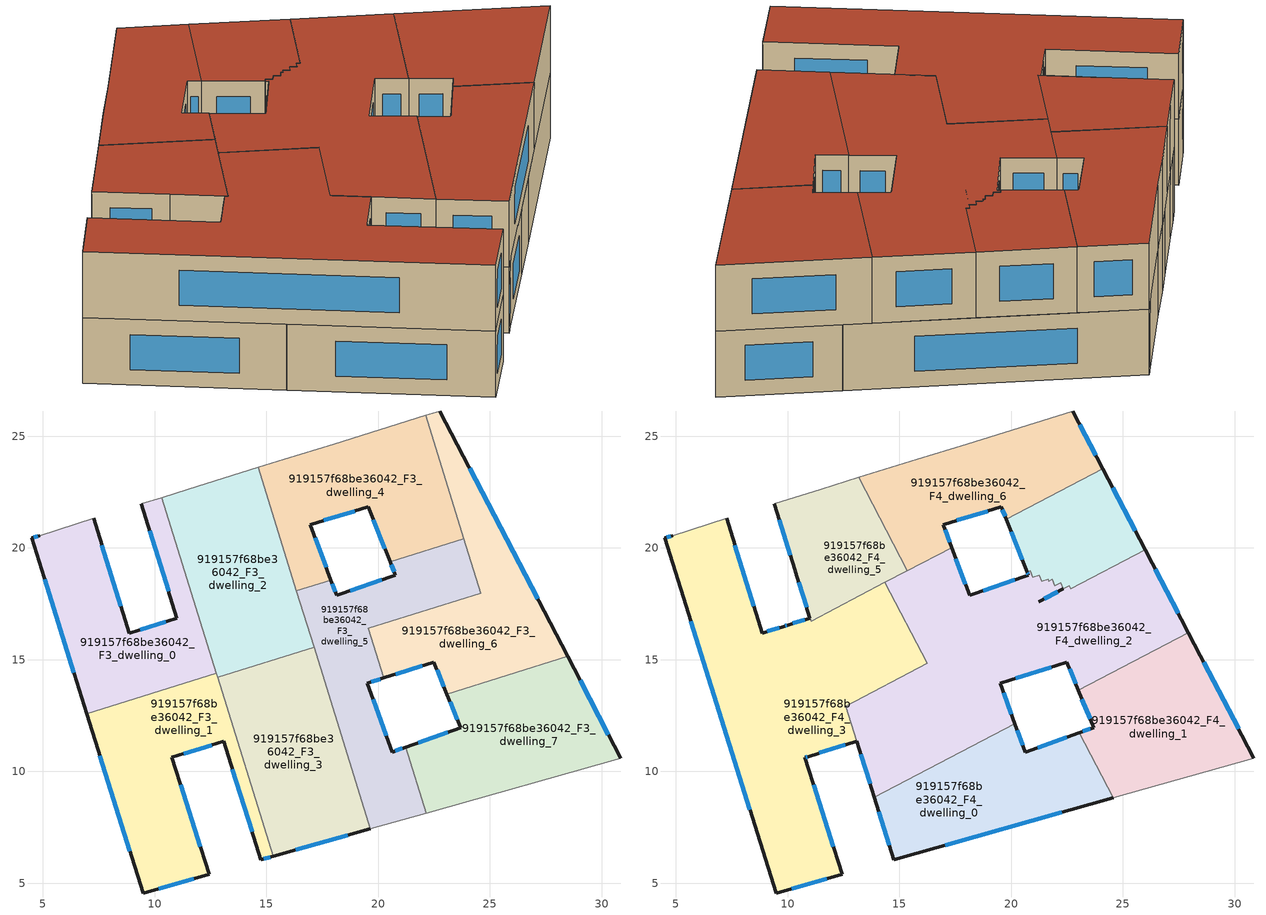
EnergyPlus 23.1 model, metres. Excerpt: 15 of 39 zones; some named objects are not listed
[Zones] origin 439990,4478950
919157f68be36042_F3_dwelling_0
 floor to 919157f68be36042_F2_dwelling_0 (EU_floor_Construction): 10.32,22.25 12.76,14.39 6.97,12.59 4.5,20.44 4.87,20.55 7.27,21.32 8.87,16.19 11,16.86 9.41,21.97 z9
 wall outside (EU_wall_Construction): 9.41,21.97 11,16.86 8.87,16.19 7.27,21.32 / 4.87,20.55 4.5,20.44 6.97,12.59 z9:12
 wall adiabatic (EU_wall_Construction): 7.27,21.32 4.87,20.55 / 10.32,22.25 9.41,21.97 z9:12
 wall to 919157f68be36042_F3_dwelling_1 (EU_wall_Construction): 6.97,12.59 12.76,14.39 z9:12
 wall to 919157f68be36042_F3_dwelling_2 (EU_wall_Construction): 12.76,14.39 10.32,22.25 z9:12
 window (EU_Window_Construction): 8.49,17.39 7.65,20.12 / 10.5,16.7 9.37,16.35 / 9.79,20.77 10.63,18.06 / 5.08,18.6 6.39,14.43 / 4.78,20.53 4.59,20.47 z9.7:11.3
919157f68be36042_F3_dwelling_1
 floor to 919157f68be36042_F2_dwelling_1 (EU_floor_Construction): 12.76,14.39 15.31,6.21 14.75,6.05 13.09,11.35 10.77,10.62 12.44,5.41 9.49,4.56 6.97,12.59 z9
 wall outside (EU_wall_Construction): 6.97,12.59 9.49,4.56 12.44,5.41 10.77,10.62 13.09,11.35 14.75,6.05 15.31,6.21 z9:12
 wall to 919157f68be36042_F3_dwelling_3 (EU_wall_Construction): 15.31,6.21 12.82,14.21 z9:12
 wall to 919157f68be36042_F3_dwelling_2 (EU_wall_Construction): 12.82,14.21 12.76,14.39 z9:12
 window (EU_Window_Construction): 7.56,10.71 8.9,6.44 / 14.88,6.09 15.18,6.17 / 13.48,10.11 14.36,7.29 / 11.32,10.79 12.55,11.18 / 12.05,6.63 11.16,9.4 / 10.18,4.76 11.75,5.21 z9.7:11.3
919157f68be36042_F3_dwelling_2
 floor to 919157f68be36042_F2_dwelling_2 (EU_floor_Construction): 14.63,23.61 17.13,15.55 12.82,14.21 10.32,22.25 11.51,22.63 z9
 wall adiabatic (EU_wall_Construction): 14.63,23.61 11.51,22.63 10.32,22.25 z9:12
 wall to 919157f68be36042_F3_dwelling_3 (EU_wall_Construction): 12.82,14.21 17.13,15.55 z9:12
 wall to 919157f68be36042_F3_dwelling_4 (EU_wall_Construction): 16.34,18.08 14.63,23.61 z9:12
 wall to 919157f68be36042_F3_dwelling_5 (EU_wall_Construction): 17.13,15.55 16.34,18.08 z9:12
919157f68be36042_F3_dwelling_3
 floor to 919157f68be36042_F2_dwelling_3 (EU_floor_Construction): 17.13,15.55 19.66,7.43 15.31,6.21 12.82,14.21 z9
 wall outside (EU_wall_Construction): 15.31,6.21 19.66,7.43 z9:12
 wall to 919157f68be36042_F3_dwelling_5 (EU_wall_Construction): 19.66,7.43 17.13,15.55 z9:12
 window (EU_Window_Construction): 16.32,6.5 18.64,7.15 z9.7:11.3
919157f68be36042_F3_dwelling_4
 floor to 919157f68be36042_F2_dwelling_4 (EU_floor_Construction): 22.12,25.93 23.84,20.42 20.53,19.39 19.56,21.83 16.97,21.04 17.89,18.56 16.34,18.08 14.63,23.61 15.8,23.97 18.02,24.64 z9
 wall outside (EU_wall_Construction): 17.89,18.56 16.97,21.04 19.56,21.83 20.53,19.39 z9:12
 wall to 919157f68be36042_F3_dwelling_5 (EU_wall_Construction): 20.53,19.39 23.84,20.42 / 16.34,18.08 17.89,18.56 z9:12
 wall adiabatic (EU_wall_Construction): 22.12,25.93 18.02,24.64 15.8,23.97 14.63,23.61 z9:12
 wall to 919157f68be36042_F3_dwelling_6 (EU_wall_Construction): 23.84,20.42 22.12,25.93 z9:12
 window (EU_Window_Construction): 19.79,21.26 20.31,19.96 / 17.58,21.23 18.96,21.65 / 17.67,19.14 17.18,20.46 z9.7:11.3
919157f68be36042_F3_dwelling_5
 floor to 919157f68be36042_F2_dwelling_5 (EU_floor_Construction): 23.84,20.42 24.6,17.98 19.57,16.42 20.26,14.19 19.52,13.95 20.63,10.87 21.23,11.08 22.14,8.13 19.66,7.43 16.34,18.08 17.89,18.56 18.14,17.88 20.78,18.78 20.53,19.39 z9
 wall outside (EU_wall_Construction): 20.53,19.39 20.78,18.78 18.14,17.88 17.89,18.56 / 21.23,11.08 20.63,10.87 19.52,13.95 20.26,14.19 z9:12
 wall to 919157f68be36042_F3_dwelling_6 (EU_wall_Construction): 20.26,14.19 19.57,16.42 24.6,17.98 23.84,20.41 z9:12
 wall to 919157f68be36042_F3_dwelling_7 (EU_wall_Construction): 22.14,8.13 21.23,11.08 z9:12
 wall adiabatic (EU_wall_Construction): 19.66,7.43 22.14,8.13 z9:12
 window (EU_Window_Construction): 18.08,18.04 17.95,18.4 / 20.16,18.57 18.76,18.09 / 20.59,19.25 20.72,18.92 / 19.69,14.01 20.09,14.13 / 20.37,11.59 19.78,13.23 / 21.09,11.03 20.77,10.92 z9.7:11.3
919157f68be36042_F3_dwelling_6
 floor to 919157f68be36042_F2_dwelling_6 (EU_floor_Construction): 22.75,26.12 28.48,15.14 23.08,13.46 22.5,14.89 20.26,14.19 19.57,16.42 24.6,17.98 22.12,25.93 z9
 wall outside (EU_wall_Construction): 28.48,15.14 22.75,26.12 / 20.26,14.19 22.5,14.89 23.08,13.46 z9:12
 wall adiabatic (EU_wall_Construction): 22.75,26.12 22.12,25.93 z9:12
 wall to 919157f68be36042_F3_dwelling_7 (EU_wall_Construction): 23.08,13.46 28.48,15.14 z9:12
 window (EU_Window_Construction): 27.14,17.72 24.09,23.55 / 22.64,14.56 22.94,13.8 / 20.79,14.35 21.98,14.73 z9.7:11.3
919157f68be36042_F3_dwelling_7
 floor to 919157f68be36042_F2_dwelling_7 (EU_floor_Construction): 28.48,15.14 30.86,10.59 22.14,8.13 21.23,11.08 23.69,11.96 23.08,13.46 z9
 wall outside (EU_wall_Construction): 23.08,13.46 23.69,11.96 21.23,11.08 / 30.86,10.59 28.48,15.14 z9:12
 wall adiabatic (EU_wall_Construction): 22.14,8.13 30.86,10.59 z9:12
 window (EU_Window_Construction): 23.11,11.76 21.8,11.29 / 23.22,13.11 23.55,12.32 / 30.3,11.65 29.04,14.08 z9.7:11.3
919157f68be36042_F4_dwelling_0
 floor to 919157f68be36042_F3_dwelling_3 (EU_floor_Construction): 18.47,11.26 19.66,7.43 15.31,6.21 14.4,9.13 z12
 floor to 919157f68be36042_F3_dwelling_5 (EU_floor_Construction): 21.23,11.08 22.14,8.13 19.66,7.43 18.47,11.26 20.17,12.14 20.63,10.87 z12
 floor to 919157f68be36042_F3_dwelling_1 (EU_floor_Construction): 14.4,9.13 15.31,6.21 14.75,6.05 13.87,8.86 z12
 floor to 919157f68be36042_F3_dwelling_7 (EU_floor_Construction): 23.05,11.74 24.57,8.82 22.14,8.13 21.23,11.08 z12
 wall outside (EU_wall_Construction): 23.05,11.74 20.63,10.87 20.17,12.14 / 13.87,8.86 14.75,6.05 24.57,8.82 z12:15
 wall to 919157f68be36042_F4_dwelling_1 (EU_wall_Construction): 24.57,8.82 23.05,11.74 z12:15
 wall to 919157f68be36042_F4_dwelling_2 (EU_wall_Construction): 20.17,12.14 13.87,8.86 z12:15
 window (EU_Window_Construction): 20.52,11.17 20.28,11.85 / 22.48,11.53 21.2,11.07 / 17.05,6.7 22.27,8.17 / 14.08,8.2 14.54,6.71 z12.7:14.3
 roof outside (EU_roof_Construction): 24.57,8.82 23.05,11.74 20.63,10.87 20.17,12.14 13.87,8.86 14.75,6.05 z15
919157f68be36042_F4_dwelling_1
 floor to 919157f68be36042_F3_dwelling_7 (EU_floor_Construction): 28.48,15.14 30.86,10.59 24.57,8.82 23.05,11.74 23.69,11.96 23.08,13.46 z12
 floor to 919157f68be36042_F3_dwelling_6 (EU_floor_Construction): 27.93,16.2 28.48,15.14 23.08,13.46 23.01,13.63 z12
 wall outside (EU_wall_Construction): 23.01,13.63 23.69,11.96 23.05,11.74 / 30.86,10.59 27.93,16.2 z12:15
 wall to 919157f68be36042_F4_dwelling_2 (EU_wall_Construction): 27.93,16.2 23.01,13.63 z12:15
 wall adiabatic (EU_wall_Construction): 24.57,8.82 30.86,10.59 z12:15
 window (EU_Window_Construction): 23.17,13.24 23.53,12.35 / 30.17,11.9 28.62,14.88 / 23.54,11.91 23.2,11.79 z12.7:14.3
 roof outside (EU_roof_Construction): 30.86,10.59 27.93,16.2 23.01,13.63 23.69,11.96 23.05,11.74 24.57,8.82 z15
919157f68be36042_F4_dwelling_2
 floor to 919157f68be36042_F3_dwelling_6 (EU_floor_Construction): 25.99,19.92 27.93,16.2 23.01,13.63 22.5,14.89 20.26,14.19 19.57,16.42 24.6,17.98 24.27,19.02 z12
 floor to 919157f68be36042_F3_dwelling_3 (EU_floor_Construction): 17.13,15.55 18.47,11.26 14.4,9.13 13.13,13.2 16.25,14.83 16.05,15.21 z12
 floor to 919157f68be36042_F3_dwelling_4 (EU_floor_Construction): 17.35,20.02 17.89,18.56 16.34,18.08 15.97,19.3 z12
 floor to 919157f68be36042_F3_dwelling_1 (EU_floor_Construction): 13.13,13.2 14.4,9.13 13.87,8.86 12.6,12.92 z12
 floor to 919157f68be36042_F3_dwelling_5 (EU_floor_Construction): 24.27,19.02 24.6,17.98 19.57,16.42 20.26,14.19 19.52,13.95 20.17,12.14 18.47,11.26 16.34,18.08 17.89,18.56 18.14,17.88 20.78,18.78 20.72,18.92 20.86,18.97 20.97,18.69 21.26,18.79 21.37,18.51 21.65,18.61 21.69,18.52 21.83,18.59 21.95,18.31 22.22,18.45 22.33,18.18 21.23,17.6 22.6,18.32 22.66,18.18 z12
 floor to 919157f68be36042_F3_dwelling_2 (EU_floor_Construction): 15.97,19.3 17.13,15.55 16.05,15.21 14.36,18.46 z12
 wall outside (EU_wall_Construction): 20.78,18.78 18.14,17.88 17.35,20.02 / 20.78,18.78 20.72,18.92 / 27.93,16.2 25.99,19.92 / 20.17,12.14 19.52,13.95 22.5,14.89 23.01,13.63 / 13.09,11.35 13.87,8.86 z12:15; 12.61,12.93,15 12.61,12.93,12 12.6,12.92,12
 wall to 919157f68be36042_F4_dwelling_3 (EU_wall_Construction): 14.36,18.46 16.25,14.83 12.61,12.93 / 12.6,12.92 13.09,11.35 z12:15
 wall to 919157f68be36042_F4_dwelling_4 (EU_wall_Construction): 25.99,19.92 22.66,18.18 22.6,18.32 22.33,18.18 22.22,18.45 21.95,18.31 21.83,18.59 21.69,18.52 21.65,18.61 21.37,18.51 21.26,18.79 20.97,18.69 20.86,18.97 20.72,18.92 z12:15
 wall to 919157f68be36042_F4_dwelling_6 (EU_wall_Construction): 17.35,20.02 15.36,18.98 z12:15
 wall to 919157f68be36042_F4_dwelling_5 (EU_wall_Construction): 15.36,18.98 14.36,18.46 z12:15
 window (EU_Window_Construction): 17.95,18.38 17.53,19.52 / 20.16,18.57 18.76,18.09 / 20.76,18.81 20.73,18.89 / 27.48,17.07 26.45,19.05 / 22.62,14.6 22.89,13.93 / 20.21,14.17 21.8,14.67 / 20.02,12.57 19.67,13.53 / 13.28,10.77 13.69,9.44 z12.7:14.3
 roof outside (EU_roof_Construction): 23.01,13.63 27.93,16.2 25.99,19.92 22.66,18.18 22.6,18.32 22.33,18.18 22.22,18.45 21.95,18.31 21.83,18.59 21.69,18.52 21.65,18.61 21.37,18.51 21.26,18.79 20.97,18.69 20.86,18.97 20.72,18.92 20.78,18.78 18.14,17.88 17.35,20.02 14.36,18.46 16.25,14.83 12.61,12.93 13.87,8.86 20.17,12.14 19.52,13.95 22.5,14.89 z15
919157f68be36042_F4_dwelling_3
 floor to 919157f68be36042_F3_dwelling_0 (EU_floor_Construction): 10.35,18.97 11.05,16.73 11.9,17.17 12.76,14.39 6.97,12.59 4.5,20.44 4.87,20.55 7.27,21.32 8.87,16.19 9.87,16.5 9.93,16.53 11,16.86 z12
 floor to 919157f68be36042_F3_dwelling_1 (EU_floor_Construction): 12.76,14.39 13.13,13.2 12.6,12.92 13.09,11.35 10.77,10.62 12.44,5.41 9.49,4.56 6.97,12.59 z12
 floor to 919157f68be36042_F3_dwelling_2 (EU_floor_Construction): 14.36,18.46 16.05,15.21 12.82,14.21 11.9,17.17 z12
 floor to 919157f68be36042_F3_dwelling_3 (EU_floor_Construction): 16.05,15.21 16.25,14.83 13.13,13.2 12.82,14.21 z12
 wall outside (EU_wall_Construction): 4.87,20.55 4.5,20.44 9.49,4.56 12.44,5.41 10.77,10.62 10.91,10.67 13.09,11.35 / 11,16.86 10,16.55 9.87,16.5 8.87,16.19 7.27,21.32 / 11,16.86 10.35,18.97 z12:15; 12.61,12.93,15 12.6,12.92,12 12.61,12.93,12
 wall adiabatic (EU_wall_Construction): 7.27,21.32 4.87,20.55 z12:15
 wall to 919157f68be36042_F4_dwelling_5 (EU_wall_Construction): 14.36,18.46 11.05,16.73 10.35,18.97 z12:15
 window (EU_Window_Construction): 10.18,4.76 11.75,5.21 / 5.67,16.73 8.32,8.28 / 4.78,20.53 4.59,20.47 / 8.49,17.39 7.65,20.12 / 9.63,16.43 9.1,16.26 / 9.97,16.54 9.9,16.51 / 10.77,16.79 10.23,16.62 / 10.85,17.35 10.5,18.47 / 11.43,10.83 12.58,11.19 / 10.81,10.64 10.88,10.66 / 12.05,6.63 11.16,9.4 z12.7:14.3
 roof outside (EU_roof_Construction): 12.44,5.41 10.77,10.62 10.91,10.67 13.09,11.35 12.6,12.92 16.25,14.83 14.36,18.46 11.05,16.73 10.35,18.97 11,16.86 10,16.55 9.87,16.5 8.87,16.19 7.27,21.32 4.87,20.55 4.5,20.44 9.49,4.56 z15
919157f68be36042_F4_dwelling_4
 floor to 919157f68be36042_F3_dwelling_6 (EU_floor_Construction): 24.1,23.54 25.99,19.92 24.27,19.02 23.04,22.99 z12
 floor to 919157f68be36042_F3_dwelling_4 (EU_floor_Construction): 23.04,22.99 23.84,20.41 20.53,19.39 19.78,21.29 z12
 floor to 919157f68be36042_F3_dwelling_5 (EU_floor_Construction): 23.84,20.41 24.27,19.02 22.66,18.18 22.6,18.32 21.23,17.6 22.33,18.18 22.22,18.45 21.95,18.31 21.83,18.59 21.69,18.52 21.65,18.61 21.37,18.51 21.26,18.79 20.97,18.69 20.86,18.97 20.72,18.92 20.53,19.39 z12
 wall outside (EU_wall_Construction): 19.78,21.29 20.72,18.92 / 25.99,19.92 24.1,23.54 / 21.23,17.6 22.33,18.18 / 21.23,17.6 22.33,18.18 z12:15
 wall to 919157f68be36042_F4_dwelling_6 (EU_wall_Construction): 24.1,23.54 19.78,21.29 z12:15
 window (EU_Window_Construction): 20,20.73 20.5,19.47 / 25.55,20.77 24.54,22.69 / 21.49,17.74 22.08,18.04 / 21.49,17.74 22.08,18.04 z12.7:14.3
 roof outside (EU_roof_Construction): 25.99,19.92 24.1,23.54 19.78,21.29 20.72,18.92 20.86,18.97 20.97,18.69 21.26,18.79 21.37,18.51 21.65,18.61 21.69,18.52 21.83,18.59 21.95,18.31 22.22,18.45 22.33,18.18 21.23,17.6 22.6,18.32 22.66,18.18 z15
919157f68be36042_F4_dwelling_5
 floor to 919157f68be36042_F3_dwelling_2 (EU_floor_Construction): 13.18,23.15 15.36,18.98 11.9,17.17 10.32,22.25 11.51,22.63 z12
 floor to 919157f68be36042_F3_dwelling_0 (EU_floor_Construction): 10.32,22.25 11.9,17.17 11.05,16.73 10.35,18.97 10.39,18.83 9.41,21.97 z12
 wall outside (EU_wall_Construction): 9.41,21.97 10.34,18.97 z12:15
 wall adiabatic (EU_wall_Construction): 13.18,23.16 11.51,22.63 9.41,21.97 z12:15
 wall to 919157f68be36042_F4_dwelling_6 (EU_wall_Construction): 15.36,18.98 13.18,23.16 z12:15
 window (EU_Window_Construction): 9.63,21.27 10.13,19.67 z12.7:14.3
 roof outside (EU_roof_Construction): 15.36,18.98 13.18,23.16 11.51,22.63 9.41,21.97 10.34,18.97 11.05,16.73 z15
919157f68be36042_F4_dwelling_6
 floor to 919157f68be36042_F3_dwelling_4 (EU_floor_Construction): 22.13,25.93 23.04,22.99 19.78,21.29 19.56,21.83 16.97,21.04 17.35,20.02 15.97,19.3 14.63,23.61 15.8,23.97 18.02,24.64 z12
 floor to 919157f68be36042_F3_dwelling_2 (EU_floor_Construction): 14.63,23.61 15.97,19.3 15.36,18.98 13.18,23.15 z12
 floor to 919157f68be36042_F3_dwelling_6 (EU_floor_Construction): 22.75,26.12 24.1,23.54 23.04,22.99 22.13,25.93 z12
 wall outside (EU_wall_Construction): 24.1,23.54 22.75,26.12 / 17.35,20.02 16.97,21.04 19.56,21.83 19.78,21.29 z12:15
 wall adiabatic (EU_wall_Construction): 22.75,26.12 18.02,24.64 15.8,23.97 13.18,23.16 z12:15
 window (EU_Window_Construction): 23.78,24.15 23.07,25.52 / 19.61,21.71 19.73,21.41 / 17.58,21.23 18.96,21.65 / 17.26,20.26 17.06,20.8 z12.7:14.3
 roof outside (EU_roof_Construction): 24.1,23.54 22.75,26.12 18.02,24.64 15.8,23.97 13.18,23.16 15.36,18.98 17.35,20.02 16.97,21.04 19.56,21.83 19.78,21.29 z15
[Building]
EU S2 Campaign: North Axis=0; Terrain=City; Solar Distribution=FullExterior
[Site:Location]
Madrid: Latitude=40.5; Longitude=-3.5; Time Zone=1; Elevation=609
[SizingPeriod:WeatherFileDays]
AnnualSizingPeriod: Begin Month=1; Begin Day of Month=1; End Month=12; End Day of Month=31; Day of Week for Start Day=Monday; Use Weather File Daylight Saving Period=No; Use Weather File Rain and Snow Indicators=No
[MATERIAL]
EU_InternalMass_Material: Roughness=MediumRough; Thickness=0.1; Conductivity=1; Density=1800; Specific Heat=900; Thermal Absorptance=0.9; Solar Absorptance=0.7; Visible Absorptance=0.7
[MATERIAL:NOMASS] Roughness=MediumRough; Thermal Absorptance=0.9; Solar Absorptance=0.7; Visible Absorptance=0.7
Name | Thermal Resistance
EU_wall_NoMass | 0.419739
EU_roof_NoMass | 0.352165
EU_floor_NoMass | 0.608284
[WINDOWMATERIAL:SIMPLEGLAZINGSYSTEM]
EU_Window_SimpleGlazing: UFactor=4.8352; Solar Heat Gain Coefficient=0.85; Visible Transmittance=0.85
[CONSTRUCTION]
EU_wall_Construction: EU_wall_NoMass
EU_roof_Construction: EU_roof_NoMass
EU_floor_Construction: EU_floor_NoMass
EU_InternalMass_Construction: EU_InternalMass_Material
EU_Window_Construction: EU_Window_SimpleGlazing
[ZONE] Type=1; Multiplier=1; Ceiling Height=autocalculate; Floor Area=autocalculate; Part of Total Floor Area=Yes
Name | Volume
919157f68be36042_F3_dwelling_0 | 114.308
919157f68be36042_F4_dwelling_0 | 104.551
919157f68be36042_F3_dwelling_1 | 114.315
919157f68be36042_F4_dwelling_1 | 104.561
919157f68be36042_F3_dwelling_2 | 114.316
919157f68be36042_F4_dwelling_2 | 234.656
919157f68be36042_F3_dwelling_3 | 114.3
919157f68be36042_F4_dwelling_3 | 239.163
919157f68be36042_F3_dwelling_4 | 114.312
919157f68be36042_F4_dwelling_4 | 58.864
919157f68be36042_F3_dwelling_5 | 114.302
919157f68be36042_F4_dwelling_5 | 66.9745
919157f68be36042_F3_dwelling_6 | 114.303
919157f68be36042_F4_dwelling_6 | 105.744
919157f68be36042_F3_dwelling_7 | 114.296
[INTERNALMASS] Construction=EU_InternalMass_Construction
Name | Zone or ZoneList | Surface Area
919157f68be36042_F3_dwelling_0_EU_InternalMass | 919157f68be36042_F3_dwelling_0 | 38.1031
919157f68be36042_F3_dwelling_1_EU_InternalMass | 919157f68be36042_F3_dwelling_1 | 38.1045
919157f68be36042_F3_dwelling_2_EU_InternalMass | 919157f68be36042_F3_dwelling_2 | 38.1059
919157f68be36042_F3_dwelling_3_EU_InternalMass | 919157f68be36042_F3_dwelling_3 | 38.1004
919157f68be36042_F3_dwelling_4_EU_InternalMass | 919157f68be36042_F3_dwelling_4 | 38.1023
919157f68be36042_F3_dwelling_5_EU_InternalMass | 919157f68be36042_F3_dwelling_5 | 38.105
919157f68be36042_F3_dwelling_6_EU_InternalMass | 919157f68be36042_F3_dwelling_6 | 38.1009
919157f68be36042_F3_dwelling_7_EU_InternalMass | 919157f68be36042_F3_dwelling_7 | 38.1018
919157f68be36042_F4_dwelling_0_EU_InternalMass | 919157f68be36042_F4_dwelling_0 | 34.8504
919157f68be36042_F4_dwelling_1_EU_InternalMass | 919157f68be36042_F4_dwelling_1 | 34.8535
919157f68be36042_F4_dwelling_2_EU_InternalMass | 919157f68be36042_F4_dwelling_2 | 78.2206
919157f68be36042_F4_dwelling_3_EU_InternalMass | 919157f68be36042_F4_dwelling_3 | 79.7267
919157f68be36042_F4_dwelling_4_EU_InternalMass | 919157f68be36042_F4_dwelling_4 | 19.6229
919157f68be36042_F4_dwelling_5_EU_InternalMass | 919157f68be36042_F4_dwelling_5 | 22.3167
919157f68be36042_F4_dwelling_6_EU_InternalMass | 919157f68be36042_F4_dwelling_6 | 35.2468
[OTHEREQUIPMENT] Fuel Type=Electricity; Design Level Calculation Method=Watts/Area; Power per Zone Floor Area=1; Fraction Latent=0; Fraction Radiant=0; Fraction Lost=0; Carbon Dioxide Generation Rate=0; EndUse Subcategory=EU_Step8_InternalGains
Name | Zone or ZoneList or Space or SpaceList | Schedule
EU_Step8_InternalGain_919157f68be36042_F3_dwelling_0_f000 | 919157f68be36042_F3_dwelling_0 | EU_Step8_GainSchedule_919157f68be36042_F3_dwelling_0_f000
EU_Step8_InternalGain_919157f68be36042_F3_dwelling_1_f000 | 919157f68be36042_F3_dwelling_1 | EU_Step8_GainSchedule_919157f68be36042_F3_dwelling_1_f000
EU_Step8_InternalGain_919157f68be36042_F3_dwelling_2_f000 | 919157f68be36042_F3_dwelling_2 | EU_Step8_GainSchedule_919157f68be36042_F3_dwelling_2_f000
EU_Step8_InternalGain_919157f68be36042_F3_dwelling_3_f000 | 919157f68be36042_F3_dwelling_3 | EU_Step8_GainSchedule_919157f68be36042_F3_dwelling_3_f000
EU_Step8_InternalGain_919157f68be36042_F3_dwelling_4_f000 | 919157f68be36042_F3_dwelling_4 | EU_Step8_GainSchedule_919157f68be36042_F3_dwelling_4_f000
EU_Step8_InternalGain_919157f68be36042_F3_dwelling_5_f000 | 919157f68be36042_F3_dwelling_5 | EU_Step8_GainSchedule_919157f68be36042_F3_dwelling_5_f000
EU_Step8_InternalGain_919157f68be36042_F3_dwelling_6_f000 | 919157f68be36042_F3_dwelling_6 | EU_Step8_GainSchedule_919157f68be36042_F3_dwelling_6_f000
EU_Step8_InternalGain_919157f68be36042_F3_dwelling_7_f000 | 919157f68be36042_F3_dwelling_7 | EU_Step8_GainSchedule_919157f68be36042_F3_dwelling_7_f000
EU_Step8_InternalGain_919157f68be36042_F4_dwelling_0_f000 | 919157f68be36042_F4_dwelling_0 | EU_Step8_GainSchedule_919157f68be36042_F4_dwelling_0_f000
EU_Step8_InternalGain_919157f68be36042_F4_dwelling_1_f000 | 919157f68be36042_F4_dwelling_1 | EU_Step8_GainSchedule_919157f68be36042_F4_dwelling_1_f000
EU_Step8_InternalGain_919157f68be36042_F4_dwelling_2_f000 | 919157f68be36042_F4_dwelling_2 | EU_Step8_GainSchedule_919157f68be36042_F4_dwelling_2_f000
EU_Step8_InternalGain_919157f68be36042_F4_dwelling_3_f000 | 919157f68be36042_F4_dwelling_3 | EU_Step8_GainSchedule_919157f68be36042_F4_dwelling_3_f000
EU_Step8_InternalGain_919157f68be36042_F4_dwelling_4_f000 | 919157f68be36042_F4_dwelling_4 | EU_Step8_GainSchedule_919157f68be36042_F4_dwelling_4_f000
EU_Step8_InternalGain_919157f68be36042_F4_dwelling_5_f000 | 919157f68be36042_F4_dwelling_5 | EU_Step8_GainSchedule_919157f68be36042_F4_dwelling_5_f000
EU_Step8_InternalGain_919157f68be36042_F4_dwelling_6_f000 | 919157f68be36042_F4_dwelling_6 | EU_Step8_GainSchedule_919157f68be36042_F4_dwelling_6_f000
[ZONEVENTILATION:DESIGNFLOWRATE] Schedule=EU_AlwaysOn; Design Flow Rate Calculation Method=AirChanges/Hour; Air Changes per Hour=0.703302; Ventilation Type=Natural; Fan Pressure Rise=0; Fan Total Efficiency=1; Constant Term Coefficient=1; Temperature Term Coefficient=0; Velocity Term Coefficient=0; Velocity Squared Term Coefficient=0; Minimum Indoor Temperature=-100; Maximum Indoor Temperature=100; Delta Temperature=-100; Minimum Outdoor Temperature=-100; Maximum Outdoor Temperature=100; Maximum Wind Speed=40
Name | Zone or ZoneList or Space or SpaceList
EU_ConstantAir_919157f68be36042_F3_dwelling_0 | 919157f68be36042_F3_dwelling_0
EU_ConstantAir_919157f68be36042_F3_dwelling_1 | 919157f68be36042_F3_dwelling_1
EU_ConstantAir_919157f68be36042_F3_dwelling_2 | 919157f68be36042_F3_dwelling_2
EU_ConstantAir_919157f68be36042_F3_dwelling_3 | 919157f68be36042_F3_dwelling_3
EU_ConstantAir_919157f68be36042_F3_dwelling_4 | 919157f68be36042_F3_dwelling_4
EU_ConstantAir_919157f68be36042_F3_dwelling_5 | 919157f68be36042_F3_dwelling_5
EU_ConstantAir_919157f68be36042_F3_dwelling_6 | 919157f68be36042_F3_dwelling_6
EU_ConstantAir_919157f68be36042_F3_dwelling_7 | 919157f68be36042_F3_dwelling_7
EU_ConstantAir_919157f68be36042_F4_dwelling_0 | 919157f68be36042_F4_dwelling_0
EU_ConstantAir_919157f68be36042_F4_dwelling_1 | 919157f68be36042_F4_dwelling_1
EU_ConstantAir_919157f68be36042_F4_dwelling_2 | 919157f68be36042_F4_dwelling_2
EU_ConstantAir_919157f68be36042_F4_dwelling_3 | 919157f68be36042_F4_dwelling_3
EU_ConstantAir_919157f68be36042_F4_dwelling_4 | 919157f68be36042_F4_dwelling_4
EU_ConstantAir_919157f68be36042_F4_dwelling_5 | 919157f68be36042_F4_dwelling_5
EU_ConstantAir_919157f68be36042_F4_dwelling_6 | 919157f68be36042_F4_dwelling_6
[HVACTEMPLATE:ZONE:IDEALLOADSAIRSYSTEM] System Availability Schedule=EU_AlwaysOn; Maximum Heating Supply Air Temperature=50; Minimum Cooling Supply Air Temperature=13; Maximum Heating Supply Air Humidity Ratio=0.0156; Minimum Cooling Supply Air Humidity Ratio=0.0077; Heating Limit=NoLimit; Cooling Limit=NoLimit; Heating Availability Schedule=EU_AlwaysOn; Cooling Availability Schedule=EU_CoolingOff; Dehumidification Control Type=ConstantSensibleHeatRatio; Cooling Sensible Heat Ratio=0.7; Dehumidification Setpoint=60; Humidification Control Type=None; Humidification Setpoint=30; Outdoor Air Method=None; Outdoor Air Flow Rate per Person=0.00944; Outdoor Air Flow Rate per Zone Floor Area=0; Outdoor Air Flow Rate per Zone=0; Demand Controlled Ventilation Type=None; Outdoor Air Economizer Type=NoEconomizer; Heat Recovery Type=None; Sensible Heat Recovery Effectiveness=0.7; Latent Heat Recovery Effectiveness=0.65
Name | Template Thermostat
919157f68be36042_F3_dwelling_0 | EU_HeatOnly_919157f68be36042_F3_dwelling_0
919157f68be36042_F3_dwelling_1 | EU_HeatOnly_919157f68be36042_F3_dwelling_1
919157f68be36042_F3_dwelling_2 | EU_HeatOnly_919157f68be36042_F3_dwelling_2
919157f68be36042_F3_dwelling_3 | EU_HeatOnly_919157f68be36042_F3_dwelling_3
919157f68be36042_F3_dwelling_4 | EU_HeatOnly_919157f68be36042_F3_dwelling_4
919157f68be36042_F3_dwelling_5 | EU_HeatOnly_919157f68be36042_F3_dwelling_5
919157f68be36042_F3_dwelling_6 | EU_HeatOnly_919157f68be36042_F3_dwelling_6
919157f68be36042_F3_dwelling_7 | EU_HeatOnly_919157f68be36042_F3_dwelling_7
919157f68be36042_F4_dwelling_0 | EU_HeatOnly_919157f68be36042_F4_dwelling_0
919157f68be36042_F4_dwelling_1 | EU_HeatOnly_919157f68be36042_F4_dwelling_1
919157f68be36042_F4_dwelling_2 | EU_HeatOnly_919157f68be36042_F4_dwelling_2
919157f68be36042_F4_dwelling_3 | EU_HeatOnly_919157f68be36042_F4_dwelling_3
919157f68be36042_F4_dwelling_4 | EU_HeatOnly_919157f68be36042_F4_dwelling_4
919157f68be36042_F4_dwelling_5 | EU_HeatOnly_919157f68be36042_F4_dwelling_5
919157f68be36042_F4_dwelling_6 | EU_HeatOnly_919157f68be36042_F4_dwelling_6
[SIZING:ZONE] Zone Cooling Design Supply Air Temperature Input Method=SupplyAirTemperature; Zone Cooling Design Supply Air Temperature=13; Zone Heating Design Supply Air Temperature Input Method=SupplyAirTemperature; Zone Heating Design Supply Air Temperature=50; Zone Cooling Design Supply Air Humidity Ratio=0.008; Zone Heating Design Supply Air Humidity Ratio=0.008; Cooling Design Air Flow Method=DesignDay; Cooling Design Air Flow Rate=0; Cooling Minimum Air Flow per Zone Floor Area=0.000762; Cooling Minimum Air Flow=0; Cooling Minimum Air Flow Fraction=0.2; Heating Design Air Flow Method=DesignDay; Heating Design Air Flow Rate=0; Heating Maximum Air Flow per Zone Floor Area=0.002032; Heating Maximum Air Flow=0.141576; Heating Maximum Air Flow Fraction=0.3; Account for Dedicated Outdoor Air System=No; Dedicated Outdoor Air System Control Strategy=NeutralSupplyAir; Dedicated Outdoor Air Low Setpoint Temperature for Design=autosize; Dedicated Outdoor Air High Setpoint Temperature for Design=autosize; Zone Load Sizing Method=Sensible Load Only No Latent Load; Zone Latent Cooling Design Supply Air Humidity Ratio Input Method=HumidityRatioDifference; Zone Cooling Design Supply Air Humidity Ratio Difference=0.005; Zone Latent Heating Design Supply Air Humidity Ratio Input Method=HumidityRatioDifference; Zone Humidification Design Supply Air Humidity Ratio Difference=0.005
919157f68be36042_F3_dwelling_0; 919157f68be36042_F3_dwelling_1; 919157f68be36042_F3_dwelling_2; 919157f68be36042_F3_dwelling_3; 919157f68be36042_F3_dwelling_4; 919157f68be36042_F3_dwelling_5; 919157f68be36042_F3_dwelling_6; 919157f68be36042_F3_dwelling_7; 919157f68be36042_F4_dwelling_0; 919157f68be36042_F4_dwelling_1; 919157f68be36042_F4_dwelling_2; 919157f68be36042_F4_dwelling_3; 919157f68be36042_F4_dwelling_4; 919157f68be36042_F4_dwelling_5; 919157f68be36042_F4_dwelling_6
[SCHEDULE:CONSTANT]
Name | Hourly Value
EU_AlwaysOn | 1
EU_CoolingOff | 0
[SCHEDULE:FILE] Column Number=1; Rows to Skip at Top=0; Number of Hours of Data=8760; Column Separator=Comma; Interpolate to Timestep=No; Minutes per Item=60; Adjust Schedule for Daylight Savings=Yes
Name | File
EU_Step8_GainSchedule_919157f68be36042_F3_dwelling_0_f000 | ../../schedules/919157f68be36042/919157f68be36042_F3_dwelling_0_f000_gain.csv
EU_Step8_GainSchedule_919157f68be36042_F3_dwelling_1_f000 | ../../schedules/919157f68be36042/919157f68be36042_F3_dwelling_1_f000_gain.csv
EU_Step8_GainSchedule_919157f68be36042_F3_dwelling_2_f000 | ../../schedules/919157f68be36042/919157f68be36042_F3_dwelling_2_f000_gain.csv
EU_Step8_GainSchedule_919157f68be36042_F3_dwelling_3_f000 | ../../schedules/919157f68be36042/919157f68be36042_F3_dwelling_3_f000_gain.csv
EU_Step8_GainSchedule_919157f68be36042_F3_dwelling_4_f000 | ../../schedules/919157f68be36042/919157f68be36042_F3_dwelling_4_f000_gain.csv
EU_Step8_GainSchedule_919157f68be36042_F3_dwelling_5_f000 | ../../schedules/919157f68be36042/919157f68be36042_F3_dwelling_5_f000_gain.csv
EU_Step8_GainSchedule_919157f68be36042_F3_dwelling_6_f000 | ../../schedules/919157f68be36042/919157f68be36042_F3_dwelling_6_f000_gain.csv
EU_Step8_GainSchedule_919157f68be36042_F3_dwelling_7_f000 | ../../schedules/919157f68be36042/919157f68be36042_F3_dwelling_7_f000_gain.csv
EU_Step8_GainSchedule_919157f68be36042_F4_dwelling_0_f000 | ../../schedules/919157f68be36042/919157f68be36042_F4_dwelling_0_f000_gain.csv
EU_Step8_GainSchedule_919157f68be36042_F4_dwelling_1_f000 | ../../schedules/919157f68be36042/919157f68be36042_F4_dwelling_1_f000_gain.csv
EU_Step8_GainSchedule_919157f68be36042_F4_dwelling_2_f000 | ../../schedules/919157f68be36042/919157f68be36042_F4_dwelling_2_f000_gain.csv
EU_Step8_GainSchedule_919157f68be36042_F4_dwelling_3_f000 | ../../schedules/919157f68be36042/919157f68be36042_F4_dwelling_3_f000_gain.csv
EU_Step8_GainSchedule_919157f68be36042_F4_dwelling_4_f000 | ../../schedules/919157f68be36042/919157f68be36042_F4_dwelling_4_f000_gain.csv
EU_Step8_GainSchedule_919157f68be36042_F4_dwelling_5_f000 | ../../schedules/919157f68be36042/919157f68be36042_F4_dwelling_5_f000_gain.csv
EU_Step8_GainSchedule_919157f68be36042_F4_dwelling_6_f000 | ../../schedules/919157f68be36042/919157f68be36042_F4_dwelling_6_f000_gain.csv
